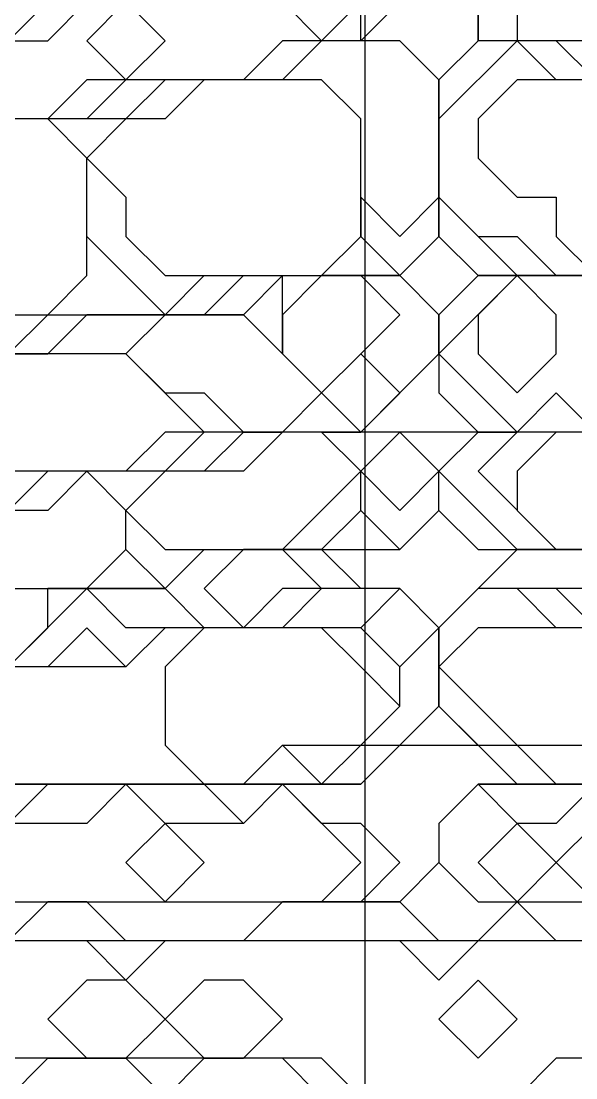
# Model space of a CAD drawing. Extents: x 46 to 224, y 52 to 151.
# Drawn here: x 129.77 to 138.21, y 81.28 to 97.35 of the extents above; entities that cross this region are included whole.
import ezdxf

# ---------------------------------------------------------------- set-up
doc = ezdxf.new("R2010")
doc.units = 0
doc.layers.add('OUTLINE', color=1, linetype='CONTINUOUS')

msp = doc.modelspace()

# ---------------------------------------------------------------- linework, layer by layer
for p, q in [((136.1246, 98.2421), (134.9341, 97.0516)), ((137.3151, 98.2421), (137.3151, 97.0516)), ((129.577, 97.0516), (130.1722, 97.6468)), ((129.577, 97.0516), (130.1722, 97.6468)), ((130.1722, 97.0516), (130.7675, 97.6468)), ((130.1722, 97.0516), (130.7675, 97.6468)), ((130.1722, 97.0516), (130.7675, 97.6468)), ((130.1722, 97.0516), (130.7675, 97.6468)), ((131.3627, 97.6468), (130.7675, 97.0516)), ((131.3627, 97.6468), (130.7675, 97.0516)), ((131.9579, 97.0516), (131.3627, 97.6468)), ((131.9579, 97.0516), (131.3627, 97.6468)), ((133.7437, 97.6468), (134.3389, 97.0516)), ((133.7437, 97.6468), (134.3389, 97.0516)), ((134.3389, 97.0516), (134.9341, 97.6468)), ((134.3389, 97.0516), (134.9341, 97.6468)), ((134.9341, 97.0516), (134.9341, 97.6468)), ((134.9341, 97.0516), (134.9341, 97.6468)), ((136.7198, 97.6468), (136.7198, 97.0516)), ((136.7198, 97.0516), (136.7198, 97.6468)), ((127.7913, 97.0516), (130.1722, 97.0516)), ((127.7913, 97.0516), (130.1722, 97.0516)), ((127.7913, 97.0516), (130.1722, 97.0516)), ((127.7913, 97.0516), (130.1722, 97.0516)), ((130.7675, 97.0516), (131.3627, 96.4564)), ((130.7675, 97.0516), (131.3627, 96.4564)), ((131.3627, 96.4564), (131.9579, 97.0516)), ((131.3627, 96.4564), (131.9579, 97.0516)), ((133.7437, 97.0516), (133.1484, 96.4564)), ((133.7437, 97.0516), (133.1484, 96.4564)), ((133.7437, 97.0516), (133.1484, 96.4564)), ((133.7437, 97.0516), (133.1484, 96.4564)), ((134.3389, 97.0516), (133.7437, 96.4564)), ((135.5294, 97.0516), (133.7437, 97.0516)), ((135.5294, 97.0516), (133.7437, 97.0516)), ((134.3389, 97.0516), (133.7437, 96.4564)), ((135.5294, 97.0516), (133.7437, 97.0516)), ((135.5294, 97.0516), (133.7437, 97.0516)), ((135.5294, 97.0516), (134.3389, 97.0516)), ((135.5294, 97.0516), (134.3389, 97.0516)), ((135.5294, 97.0516), (134.9341, 97.0516)), ((136.1246, 96.4564), (135.5294, 97.0516)), ((136.1246, 96.4564), (135.5294, 97.0516)), ((136.1246, 96.4564), (135.5294, 97.0516)), ((136.1246, 96.4564), (135.5294, 97.0516)), ((136.1246, 96.4564), (135.5294, 97.0516)), ((136.1246, 96.4564), (135.5294, 97.0516)), ((136.1246, 96.4564), (135.5294, 97.0516)), ((136.7198, 97.0516), (136.1246, 96.4564)), ((136.7198, 97.0516), (136.1246, 96.4564)), ((136.7198, 97.0516), (136.1246, 96.4564)), ((136.7198, 97.0516), (136.1246, 96.4564)), ((137.3151, 97.0516), (136.1246, 95.8611)), ((136.7198, 97.0516), (136.1246, 96.4564)), ((137.9103, 97.0516), (136.7198, 97.0516)), ((137.3151, 97.0516), (136.7198, 97.0516)), ((138.5056, 97.0516), (136.7198, 97.0516)), ((137.9103, 97.0516), (136.7198, 97.0516)), ((138.5056, 97.0516), (136.7198, 97.0516)), ((137.9103, 96.4564), (137.3151, 97.0516)), ((138.5056, 96.4564), (137.9103, 97.0516)), ((138.5056, 96.4564), (137.9103, 97.0516)), ((130.7675, 96.4564), (130.1722, 95.8611)), ((130.7675, 96.4564), (130.1722, 95.8611)), ((130.7675, 96.4564), (130.1722, 95.8611)), ((130.7675, 96.4564), (130.1722, 95.8611)), ((131.3627, 96.4564), (130.7675, 95.8611)), ((133.1484, 96.4564), (130.7675, 96.4564)), ((133.1484, 96.4564), (130.7675, 96.4564)), ((131.3627, 96.4564), (130.7675, 95.8611)), ((133.1484, 96.4564), (130.7675, 96.4564)), ((133.1484, 96.4564), (130.7675, 96.4564)), ((133.7437, 96.4564), (131.3627, 96.4564)), ((133.7437, 96.4564), (131.3627, 96.4564)), ((131.9579, 96.4564), (131.3627, 95.8611)), ((134.3389, 96.4564), (131.9579, 96.4564)), ((132.5532, 96.4564), (131.9579, 95.8611)), ((134.3389, 96.4564), (132.5532, 96.4564)), ((134.9341, 95.8611), (134.3389, 96.4564)), ((134.9341, 95.8611), (134.3389, 96.4564)), ((136.1246, 95.8611), (136.1246, 96.4564)), ((136.1246, 96.4564), (136.1246, 94.0754)), ((136.1246, 96.4564), (136.1246, 94.0754)), ((136.1246, 94.0754), (136.1246, 96.4564)), ((136.1246, 94.0754), (136.1246, 96.4564)), ((136.1246, 94.0754), (136.1246, 96.4564)), ((136.1246, 96.4564), (136.1246, 94.0754)), ((136.1246, 95.8611), (136.1246, 96.4564)), ((136.1246, 96.4564), (136.1246, 94.6707)), ((136.1246, 94.0754), (136.1246, 96.4564)), ((136.1246, 94.0754), (136.1246, 96.4564)), ((136.1246, 96.4564), (136.1246, 94.0754)), ((137.3151, 96.4564), (136.7198, 95.8611)), ((139.696, 96.4564), (137.3151, 96.4564)), ((138.5056, 96.4564), (137.9103, 96.4564)), ((130.7675, 95.8611), (127.7913, 95.8611)), ((130.7675, 95.8611), (128.3865, 95.8611)), ((130.1722, 95.8611), (128.9818, 95.8611)), ((130.1722, 95.8611), (128.9818, 95.8611)), ((131.3627, 95.8611), (128.9818, 95.8611)), ((130.1722, 95.8611), (128.9818, 95.8611)), ((130.1722, 95.8611), (128.9818, 95.8611)), ((130.1722, 95.8611), (128.9818, 95.8611)), ((130.7675, 95.2659), (130.1722, 95.8611)), ((131.3627, 95.8611), (130.7675, 95.2659)), ((131.9579, 95.8611), (131.3627, 95.8611)), ((134.9341, 95.2659), (134.9341, 95.8611)), ((134.9341, 95.2659), (134.9341, 95.8611)), ((136.1246, 94.0754), (136.1246, 95.8611)), ((136.1246, 94.6707), (136.1246, 95.8611)), ((136.1246, 95.8611), (136.1246, 94.6707)), ((136.7198, 95.8611), (136.7198, 95.2659)), ((130.7675, 95.2659), (131.3627, 94.6707)), ((130.7675, 94.6707), (130.7675, 95.2659)), ((134.9341, 94.0754), (134.9341, 95.2659)), ((134.9341, 94.0754), (134.9341, 95.2659)), ((136.7198, 95.2659), (137.3151, 94.6707)), ((130.7675, 94.0754), (130.7675, 94.6707)), ((131.3627, 94.6707), (131.3627, 94.0754)), ((134.9341, 94.0754), (134.9341, 94.6707)), ((134.9341, 94.6707), (134.9341, 94.0754)), ((134.9341, 94.0754), (134.9341, 94.6707)), ((134.9341, 94.6707), (135.5294, 94.0754)), ((135.5294, 94.0754), (136.1246, 94.6707)), ((136.1246, 94.6707), (137.3151, 93.4802)), ((136.1246, 94.6707), (136.7198, 94.0754)), ((137.3151, 94.6707), (137.9103, 94.6707)), ((137.9103, 94.6707), (137.9103, 94.0754)), ((130.7675, 93.4802), (130.7675, 94.0754)), ((130.7675, 94.0754), (131.9579, 92.8849)), ((130.7675, 93.4802), (130.7675, 94.0754)), ((131.3627, 94.0754), (131.9579, 93.4802)), ((134.3389, 93.4802), (134.9341, 94.0754)), ((134.3389, 93.4802), (134.9341, 94.0754)), ((134.3389, 93.4802), (134.9341, 94.0754)), ((134.3389, 93.4802), (134.9341, 94.0754)), ((134.9341, 94.0754), (135.5294, 93.4802)), ((135.5294, 93.4802), (136.1246, 94.0754)), ((135.5294, 93.4802), (136.1246, 94.0754)), ((135.5294, 93.4802), (136.1246, 94.0754)), ((135.5294, 93.4802), (136.1246, 94.0754)), ((135.5294, 93.4802), (136.1246, 94.0754)), ((135.5294, 93.4802), (136.1246, 94.0754)), ((135.5294, 93.4802), (136.1246, 94.0754)), ((136.1246, 94.0754), (136.7198, 93.4802)), ((136.1246, 94.0754), (136.7198, 93.4802)), ((136.1246, 94.0754), (136.7198, 93.4802)), ((136.1246, 94.0754), (136.7198, 93.4802)), ((136.1246, 94.0754), (136.7198, 93.4802)), ((136.7198, 94.0754), (137.3151, 94.0754)), ((137.3151, 94.0754), (137.9103, 93.4802)), ((137.9103, 94.0754), (138.5056, 93.4802)), ((130.1722, 92.8849), (130.7675, 93.4802)), ((130.1722, 92.8849), (130.7675, 93.4802)), ((131.9579, 92.8849), (132.5532, 93.4802)), ((131.9579, 92.8849), (132.5532, 93.4802)), ((131.9579, 93.4802), (134.3389, 93.4802)), ((132.5532, 92.8849), (133.1484, 93.4802)), ((132.5532, 93.4802), (134.3389, 93.4802)), ((132.5532, 93.4802), (134.3389, 93.4802)), ((133.1484, 93.4802), (134.3389, 93.4802)), ((133.1484, 92.8849), (133.7437, 93.4802)), ((133.1484, 92.8849), (133.7437, 93.4802)), ((133.1484, 92.8849), (133.7437, 93.4802)), ((133.1484, 92.8849), (133.7437, 93.4802)), ((133.7437, 92.2897), (133.7437, 93.4802)), ((133.7437, 93.4802), (135.5294, 93.4802)), ((134.3389, 93.4802), (133.7437, 92.8849)), ((133.7437, 93.4802), (135.5294, 93.4802)), ((133.7437, 93.4802), (135.5294, 93.4802)), ((133.7437, 93.4802), (135.5294, 93.4802)), ((133.7437, 93.4802), (135.5294, 93.4802)), ((135.5294, 93.4802), (134.3389, 93.4802)), ((134.3389, 93.4802), (135.5294, 93.4802)), ((134.9341, 93.4802), (134.3389, 93.4802)), ((135.5294, 92.8849), (134.9341, 93.4802)), ((136.1246, 92.8849), (135.5294, 93.4802)), ((136.7198, 93.4802), (136.1246, 92.8849)), ((137.3151, 93.4802), (136.1246, 92.2897)), ((136.7198, 93.4802), (139.1008, 93.4802)), ((136.7198, 93.4802), (137.9103, 93.4802)), ((137.9103, 93.4802), (136.7198, 93.4802)), ((136.7198, 93.4802), (138.5056, 93.4802)), ((136.7198, 93.4802), (138.5056, 93.4802)), ((137.3151, 93.4802), (136.7198, 92.8849)), ((136.7198, 93.4802), (138.5056, 93.4802)), ((137.3151, 93.4802), (136.7198, 92.8849)), ((138.5056, 93.4802), (137.3151, 93.4802)), ((137.9103, 92.8849), (137.3151, 93.4802)), ((137.3151, 93.4802), (139.1008, 93.4802)), ((137.9103, 92.8849), (137.3151, 93.4802)), ((137.9103, 93.4802), (140.2913, 93.4802)), ((128.9818, 92.8849), (130.1722, 92.8849)), ((129.577, 92.2897), (130.1722, 92.8849)), ((129.577, 92.8849), (130.1722, 92.8849)), ((130.1722, 92.2897), (130.7675, 92.8849)), ((130.1722, 92.2897), (130.7675, 92.8849)), ((130.1722, 92.2897), (130.7675, 92.8849)), ((130.1722, 92.8849), (131.9579, 92.8849)), ((130.1722, 92.2897), (130.7675, 92.8849)), ((130.1722, 92.2897), (130.7675, 92.8849)), ((130.7675, 92.8849), (132.5532, 92.8849)), ((130.7675, 92.8849), (132.5532, 92.8849)), ((131.3627, 92.8849), (130.7675, 92.8849)), ((130.7675, 92.8849), (133.1484, 92.8849)), ((130.7675, 92.8849), (133.1484, 92.8849)), ((130.7675, 92.8849), (133.1484, 92.8849)), ((130.7675, 92.8849), (133.1484, 92.8849)), ((132.5532, 92.8849), (131.3627, 92.8849)), ((131.9579, 92.8849), (131.3627, 92.2897)), ((131.9579, 92.8849), (131.3627, 92.2897)), ((133.1484, 92.8849), (131.9579, 92.8849)), ((133.1484, 92.8849), (131.9579, 92.8849)), ((133.7437, 92.2897), (133.1484, 92.8849)), ((133.7437, 92.2897), (133.1484, 92.8849)), ((133.7437, 92.8849), (133.7437, 92.2897)), ((134.9341, 92.2897), (135.5294, 92.8849)), ((136.1246, 92.8849), (136.1246, 91.6945)), ((136.1246, 92.2897), (136.1246, 92.8849)), ((136.7198, 92.8849), (136.7198, 92.2897)), ((136.7198, 92.8849), (136.7198, 92.2897)), ((137.9103, 92.2897), (137.9103, 92.8849)), ((137.9103, 92.2897), (137.9103, 92.8849)), ((127.196, 92.2897), (130.1722, 92.2897)), ((127.196, 92.2897), (130.1722, 92.2897)), ((127.196, 92.2897), (130.1722, 92.2897)), ((127.196, 92.2897), (130.1722, 92.2897)), ((127.196, 92.2897), (130.1722, 92.2897)), ((131.3627, 92.2897), (128.3865, 92.2897)), ((131.3627, 92.2897), (128.3865, 92.2897)), ((131.3627, 92.2897), (128.3865, 92.2897)), ((131.3627, 92.2897), (128.3865, 92.2897)), ((131.3627, 92.2897), (128.3865, 92.2897)), ((131.3627, 92.2897), (128.3865, 92.2897)), ((131.3627, 92.2897), (131.9579, 91.6945)), ((132.5532, 91.0992), (131.3627, 92.2897)), ((132.5532, 91.0992), (131.3627, 92.2897)), ((132.5532, 91.0992), (131.3627, 92.2897)), ((131.3627, 92.2897), (131.9579, 91.6945)), ((132.5532, 91.0992), (131.3627, 92.2897)), ((132.5532, 91.0992), (131.3627, 92.2897)), ((132.5532, 91.0992), (131.3627, 92.2897)), ((134.3389, 91.6945), (133.7437, 92.2897)), ((133.7437, 92.2897), (134.3389, 91.6945)), ((134.3389, 91.6945), (133.7437, 92.2897)), ((134.3389, 91.6945), (133.7437, 92.2897)), ((134.3389, 91.6945), (134.9341, 92.2897)), ((134.9341, 92.2897), (134.3389, 91.6945)), ((134.9341, 92.2897), (134.3389, 91.6945)), ((134.9341, 92.2897), (134.3389, 91.6945)), ((134.9341, 91.0992), (136.1246, 92.2897)), ((135.5294, 91.6945), (134.9341, 92.2897)), ((135.5294, 91.6945), (134.9341, 92.2897)), ((135.5294, 91.6945), (134.9341, 92.2897)), ((136.1246, 92.2897), (137.3151, 91.0992)), ((136.7198, 92.2897), (137.3151, 91.6945)), ((136.7198, 92.2897), (137.3151, 91.6945)), ((137.3151, 91.6945), (137.9103, 92.2897)), ((137.3151, 91.6945), (137.9103, 92.2897)), ((131.9579, 91.6945), (132.5532, 91.6945)), ((131.9579, 91.6945), (132.5532, 91.6945)), ((132.5532, 91.6945), (133.1484, 91.0992)), ((132.5532, 91.6945), (133.1484, 91.0992)), ((133.7437, 91.0992), (134.3389, 91.6945)), ((133.7437, 91.0992), (134.3389, 91.6945)), ((133.7437, 91.0992), (134.3389, 91.6945)), ((134.3389, 91.6945), (134.9341, 91.0992)), ((134.3389, 91.6945), (134.9341, 91.0992)), ((134.3389, 91.6945), (134.9341, 91.0992)), ((134.9341, 91.0992), (135.5294, 91.6945)), ((134.9341, 91.0992), (135.5294, 91.6945)), ((134.9341, 91.0992), (135.5294, 91.6945)), ((136.1246, 91.6945), (136.7198, 91.0992)), ((137.3151, 91.0992), (137.9103, 91.6945)), ((137.9103, 91.6945), (138.5056, 91.0992)), ((131.9579, 91.0992), (131.3627, 90.504)), ((135.5294, 91.0992), (131.9579, 91.0992)), ((132.5532, 91.0992), (131.9579, 90.504)), ((135.5294, 91.0992), (132.5532, 91.0992)), ((135.5294, 91.0992), (132.5532, 91.0992)), ((135.5294, 91.0992), (132.5532, 91.0992)), ((134.3389, 91.0992), (132.5532, 91.0992)), ((133.1484, 91.0992), (132.5532, 90.504)), ((135.5294, 91.0992), (132.5532, 91.0992)), ((135.5294, 91.0992), (132.5532, 91.0992)), ((135.5294, 91.0992), (132.5532, 91.0992)), ((133.1484, 91.0992), (133.7437, 91.0992)), ((134.3389, 91.0992), (133.1484, 91.0992)), ((133.7437, 91.0992), (133.1484, 90.504)), ((133.1484, 91.0992), (133.7437, 91.0992)), ((139.1008, 91.0992), (133.7437, 91.0992)), ((134.3389, 91.0992), (133.7437, 91.0992)), ((137.3151, 91.0992), (134.3389, 91.0992)), ((134.3389, 91.0992), (134.9341, 91.0992)), ((134.9341, 90.504), (134.3389, 91.0992)), ((134.9341, 90.504), (134.3389, 91.0992)), ((134.9341, 90.504), (134.3389, 91.0992)), ((135.5294, 91.0992), (134.9341, 90.504)), ((136.1246, 90.504), (135.5294, 91.0992)), ((136.1246, 90.504), (135.5294, 91.0992)), ((136.1246, 90.504), (135.5294, 91.0992)), ((136.1246, 90.504), (135.5294, 91.0992)), ((136.1246, 90.504), (135.5294, 91.0992)), ((136.1246, 90.504), (135.5294, 91.0992)), ((136.1246, 90.504), (135.5294, 91.0992)), ((136.1246, 90.504), (135.5294, 91.0992)), ((136.7198, 91.0992), (136.1246, 90.504)), ((136.7198, 91.0992), (136.1246, 90.504)), ((136.7198, 91.0992), (136.1246, 90.504)), ((136.7198, 91.0992), (136.1246, 90.504)), ((140.2913, 91.0992), (136.7198, 91.0992)), ((136.7198, 91.0992), (137.3151, 91.0992)), ((139.696, 91.0992), (136.7198, 91.0992)), ((139.696, 91.0992), (136.7198, 91.0992)), ((137.3151, 91.0992), (136.7198, 90.504)), ((139.696, 91.0992), (136.7198, 91.0992)), ((139.1008, 91.0992), (137.3151, 91.0992)), ((137.9103, 91.0992), (137.3151, 90.504)), ((138.5056, 91.0992), (137.9103, 91.0992)), ((131.3627, 90.504), (128.9818, 90.504)), ((131.9579, 90.504), (129.577, 90.504)), ((130.1722, 90.504), (129.577, 89.9088)), ((130.7675, 90.504), (130.1722, 90.504)), ((130.7675, 90.504), (130.1722, 89.9088)), ((131.3627, 89.9088), (130.7675, 90.504)), ((131.3627, 89.9088), (130.7675, 90.504)), ((131.9579, 90.504), (131.3627, 89.9088)), ((131.9579, 90.504), (131.3627, 89.9088)), ((132.5532, 90.504), (131.9579, 90.504)), ((133.1484, 90.504), (131.9579, 90.504)), ((134.3389, 89.9088), (134.9341, 90.504)), ((134.9341, 89.9088), (134.9341, 90.504)), ((134.9341, 90.504), (135.5294, 89.9088)), ((134.9341, 89.9088), (134.9341, 90.504)), ((135.5294, 89.9088), (136.1246, 90.504)), ((136.1246, 89.9088), (136.1246, 90.504)), ((136.1246, 90.504), (137.3151, 89.3135)), ((136.1246, 90.504), (137.3151, 89.3135)), ((136.1246, 89.9088), (136.1246, 90.504)), ((136.1246, 89.9088), (136.1246, 90.504)), ((136.1246, 89.9088), (136.1246, 90.504)), ((136.1246, 90.504), (137.3151, 89.3135)), ((136.1246, 90.504), (137.3151, 89.3135)), ((136.1246, 89.9088), (136.1246, 90.504)), ((136.1246, 89.9088), (136.1246, 90.504)), ((136.1246, 89.9088), (136.1246, 90.504)), ((136.7198, 90.504), (137.9103, 89.3135)), ((137.3151, 90.504), (137.3151, 89.9088)), ((130.1722, 89.9088), (128.3865, 89.9088)), ((131.3627, 89.9088), (131.9579, 89.3135)), ((131.3627, 89.3135), (131.3627, 89.9088)), ((131.3627, 89.9088), (131.9579, 89.3135)), ((131.3627, 89.3135), (131.3627, 89.9088)), ((133.7437, 89.3135), (134.3389, 89.9088)), ((134.3389, 89.3135), (134.9341, 89.9088)), ((134.3389, 89.3135), (134.9341, 89.9088)), ((134.3389, 89.3135), (134.9341, 89.9088)), ((134.9341, 89.9088), (135.5294, 89.3135)), ((135.5294, 89.3135), (136.1246, 89.9088)), ((135.5294, 89.3135), (136.1246, 89.9088)), ((135.5294, 89.3135), (136.1246, 89.9088)), ((135.5294, 89.3135), (136.1246, 89.9088)), ((135.5294, 89.3135), (136.1246, 89.9088)), ((135.5294, 89.3135), (136.1246, 89.9088)), ((135.5294, 89.3135), (136.1246, 89.9088)), ((135.5294, 89.3135), (136.1246, 89.9088)), ((136.1246, 89.9088), (136.7198, 89.3135)), ((137.3151, 89.9088), (137.9103, 89.3135)), ((130.7675, 88.7183), (131.3627, 89.3135)), ((130.7675, 88.7183), (131.3627, 89.3135)), ((130.7675, 88.7183), (131.3627, 89.3135)), ((130.7675, 88.7183), (131.3627, 89.3135)), ((131.3627, 89.3135), (131.9579, 88.7183)), ((131.3627, 89.3135), (131.9579, 88.7183)), ((131.9579, 88.7183), (132.5532, 89.3135)), ((131.9579, 88.7183), (132.5532, 89.3135)), ((131.9579, 88.7183), (132.5532, 89.3135)), ((131.9579, 88.7183), (132.5532, 89.3135)), ((131.9579, 88.7183), (132.5532, 89.3135)), ((131.9579, 89.3135), (134.3389, 89.3135)), ((131.9579, 89.3135), (133.7437, 89.3135)), ((131.9579, 88.7183), (132.5532, 89.3135)), ((131.9579, 88.7183), (132.5532, 89.3135)), ((131.9579, 88.7183), (132.5532, 89.3135)), ((132.5532, 89.3135), (134.3389, 89.3135)), ((133.1484, 89.3135), (132.5532, 88.7183)), ((132.5532, 89.3135), (135.5294, 89.3135)), ((133.1484, 89.3135), (132.5532, 88.7183)), ((132.5532, 89.3135), (135.5294, 89.3135)), ((133.1484, 89.3135), (132.5532, 88.7183)), ((132.5532, 89.3135), (135.5294, 89.3135)), ((132.5532, 89.3135), (134.3389, 89.3135)), ((133.1484, 89.3135), (132.5532, 88.7183)), ((132.5532, 89.3135), (135.5294, 89.3135)), ((133.1484, 89.3135), (132.5532, 88.7183)), ((132.5532, 89.3135), (135.5294, 89.3135)), ((133.1484, 89.3135), (132.5532, 88.7183)), ((132.5532, 89.3135), (135.5294, 89.3135)), ((134.3389, 89.3135), (133.1484, 89.3135)), ((133.1484, 89.3135), (135.5294, 89.3135)), ((133.7437, 89.3135), (133.1484, 89.3135)), ((133.7437, 89.3135), (133.1484, 89.3135)), ((133.7437, 89.3135), (133.1484, 89.3135)), ((133.7437, 89.3135), (133.1484, 89.3135)), ((133.7437, 89.3135), (133.1484, 89.3135)), ((133.7437, 89.3135), (133.1484, 89.3135)), ((134.3389, 88.7183), (133.7437, 89.3135)), ((134.3389, 88.7183), (133.7437, 89.3135)), ((134.3389, 88.7183), (133.7437, 89.3135)), ((134.3389, 88.7183), (133.7437, 89.3135)), ((134.3389, 88.7183), (133.7437, 89.3135)), ((134.3389, 88.7183), (133.7437, 89.3135)), ((134.9341, 88.7183), (134.3389, 89.3135)), ((137.3151, 89.3135), (136.1246, 88.123)), ((136.7198, 89.3135), (138.5056, 89.3135)), ((137.3151, 89.3135), (139.696, 89.3135)), ((138.5056, 89.3135), (137.3151, 89.3135)), ((137.3151, 89.3135), (139.1008, 89.3135)), ((137.3151, 89.3135), (140.2913, 89.3135)), ((137.3151, 89.3135), (139.1008, 89.3135)), ((137.9103, 89.3135), (140.8865, 89.3135)), ((137.9103, 89.3135), (140.8865, 89.3135)), ((127.7913, 88.7183), (130.7675, 88.7183)), ((128.3865, 88.7183), (130.7675, 88.7183)), ((129.577, 88.7183), (130.7675, 88.7183)), ((130.7675, 88.7183), (129.577, 87.5278)), ((130.7675, 88.7183), (129.577, 87.5278)), ((130.7675, 88.7183), (129.577, 87.5278)), ((129.577, 88.7183), (130.7675, 88.7183)), ((130.7675, 88.7183), (129.577, 87.5278)), ((130.7675, 88.7183), (129.577, 87.5278)), ((130.7675, 88.7183), (129.577, 87.5278)), ((130.1722, 88.7183), (131.9579, 88.7183)), ((130.7675, 88.7183), (130.1722, 88.7183)), ((130.1722, 88.123), (130.1722, 88.7183)), ((130.1722, 88.7183), (131.9579, 88.7183)), ((130.1722, 88.123), (130.1722, 88.7183)), ((130.1722, 88.7183), (131.9579, 88.7183)), ((130.1722, 88.123), (130.1722, 88.7183)), ((130.1722, 88.7183), (131.9579, 88.7183)), ((130.1722, 88.123), (130.1722, 88.7183)), ((130.1722, 88.7183), (131.9579, 88.7183)), ((130.1722, 88.123), (130.1722, 88.7183)), ((130.1722, 88.7183), (131.9579, 88.7183)), ((130.1722, 88.123), (130.1722, 88.7183)), ((130.1722, 88.7183), (131.9579, 88.7183)), ((131.9579, 88.7183), (130.7675, 88.7183)), ((131.3627, 88.123), (130.7675, 88.7183)), ((131.3627, 88.123), (130.7675, 88.7183)), ((131.3627, 88.123), (130.7675, 88.7183)), ((131.3627, 88.123), (130.7675, 88.7183)), ((131.3627, 88.123), (130.7675, 88.7183)), ((131.3627, 88.123), (130.7675, 88.7183)), ((131.9579, 88.7183), (132.5532, 88.123)), ((132.5532, 88.123), (131.9579, 88.7183)), ((132.5532, 88.7183), (133.1484, 88.123)), ((132.5532, 88.7183), (133.1484, 88.123)), ((132.5532, 88.7183), (133.1484, 88.123)), ((132.5532, 88.7183), (133.1484, 88.123)), ((132.5532, 88.7183), (133.1484, 88.123)), ((132.5532, 88.7183), (133.1484, 88.123)), ((133.7437, 88.7183), (133.1484, 88.123)), ((135.5294, 88.7183), (133.7437, 88.7183)), ((134.3389, 88.7183), (133.7437, 88.123)), ((135.5294, 88.7183), (134.3389, 88.7183)), ((135.5294, 88.7183), (134.3389, 88.7183)), ((135.5294, 88.7183), (134.3389, 88.7183)), ((135.5294, 88.7183), (134.3389, 88.7183)), ((135.5294, 88.7183), (134.3389, 88.7183)), ((135.5294, 88.7183), (134.3389, 88.7183)), ((135.5294, 88.7183), (134.3389, 88.7183)), ((135.5294, 88.7183), (134.9341, 88.7183)), ((135.5294, 88.7183), (134.9341, 88.123)), ((136.1246, 88.123), (135.5294, 88.7183)), ((136.1246, 88.123), (135.5294, 88.7183)), ((136.1246, 88.123), (135.5294, 88.7183)), ((136.1246, 88.123), (135.5294, 88.7183)), ((136.1246, 88.123), (135.5294, 88.7183)), ((136.1246, 88.123), (135.5294, 88.7183)), ((136.1246, 88.123), (135.5294, 88.7183)), ((136.1246, 88.123), (135.5294, 88.7183)), ((136.1246, 88.123), (135.5294, 88.7183)), ((136.1246, 88.123), (135.5294, 88.7183)), ((136.7198, 88.7183), (136.1246, 88.123)), ((136.7198, 88.7183), (136.1246, 88.123)), ((136.7198, 88.7183), (136.1246, 88.123)), ((136.7198, 88.7183), (136.1246, 88.123)), ((136.7198, 88.7183), (136.1246, 88.123)), ((137.9103, 88.7183), (136.7198, 88.7183)), ((138.5056, 88.7183), (136.7198, 88.7183)), ((137.9103, 88.7183), (136.7198, 88.7183)), ((137.3151, 88.7183), (136.7198, 88.7183)), ((138.5056, 88.7183), (136.7198, 88.7183)), ((137.9103, 88.123), (137.3151, 88.7183)), ((138.5056, 88.123), (137.9103, 88.7183)), ((138.5056, 88.123), (137.9103, 88.7183)), ((129.577, 87.5278), (130.1722, 88.123)), ((129.577, 87.5278), (130.1722, 88.123)), ((129.577, 87.5278), (130.1722, 88.123)), ((129.577, 87.5278), (130.1722, 88.123)), ((129.577, 87.5278), (130.1722, 88.123)), ((129.577, 87.5278), (130.1722, 88.123)), ((130.7675, 88.123), (130.1722, 87.5278)), ((131.3627, 87.5278), (130.7675, 88.123)), ((131.9579, 88.123), (131.3627, 87.5278)), ((133.1484, 88.123), (131.3627, 88.123)), ((133.1484, 88.123), (131.3627, 88.123)), ((133.1484, 88.123), (131.3627, 88.123)), ((131.9579, 88.123), (131.3627, 87.5278)), ((131.9579, 88.123), (131.3627, 87.5278)), ((133.1484, 88.123), (131.3627, 88.123)), ((133.1484, 88.123), (131.3627, 88.123)), ((133.1484, 88.123), (131.3627, 88.123)), ((133.1484, 88.123), (131.9579, 88.123)), ((133.7437, 88.123), (131.9579, 88.123)), ((134.9341, 88.123), (131.9579, 88.123)), ((132.5532, 88.123), (131.9579, 87.5278)), ((134.3389, 88.123), (132.5532, 88.123)), ((134.9341, 87.5278), (134.3389, 88.123)), ((134.9341, 88.123), (135.5294, 87.5278)), ((135.5294, 87.5278), (134.9341, 88.123)), ((135.5294, 87.5278), (136.1246, 88.123)), ((136.1246, 87.5278), (136.1246, 88.123)), ((136.1246, 88.123), (136.1246, 86.9326)), ((136.1246, 88.123), (136.1246, 86.9326)), ((136.1246, 86.9326), (136.1246, 88.123)), ((136.1246, 86.9326), (136.1246, 88.123)), ((136.1246, 86.9326), (136.1246, 88.123)), ((136.1246, 87.5278), (136.1246, 88.123)), ((136.1246, 88.123), (136.1246, 86.9326)), ((136.1246, 88.123), (136.1246, 87.5278)), ((136.7198, 88.123), (136.1246, 87.5278)), ((136.1246, 88.123), (136.1246, 86.9326)), ((136.1246, 86.9326), (136.1246, 88.123)), ((136.1246, 86.9326), (136.1246, 88.123)), ((136.1246, 86.9326), (136.1246, 88.123)), ((139.696, 88.123), (136.7198, 88.123)), ((138.5056, 88.123), (137.9103, 88.123)), ((130.1722, 87.5278), (127.7913, 87.5278)), ((131.3627, 87.5278), (128.3865, 87.5278)), ((131.3627, 87.5278), (128.9818, 87.5278)), ((131.9579, 87.5278), (131.9579, 86.3373)), ((135.5294, 86.9326), (134.9341, 87.5278)), ((135.5294, 86.9326), (135.5294, 87.5278)), ((136.1246, 86.9326), (136.1246, 87.5278)), ((136.1246, 86.9326), (136.1246, 87.5278)), ((136.1246, 87.5278), (137.9103, 85.7421)), ((136.1246, 87.5278), (137.3151, 86.3373)), ((134.9341, 86.3373), (135.5294, 86.9326)), ((134.9341, 86.3373), (135.5294, 86.9326)), ((135.5294, 86.3373), (136.1246, 86.9326)), ((135.5294, 86.3373), (136.1246, 86.9326)), ((135.5294, 86.3373), (136.1246, 86.9326)), ((135.5294, 86.3373), (136.1246, 86.9326)), ((135.5294, 86.3373), (136.1246, 86.9326)), ((135.5294, 86.3373), (136.1246, 86.9326)), ((135.5294, 86.3373), (136.1246, 86.9326)), ((135.5294, 86.3373), (136.1246, 86.9326)), ((136.1246, 86.9326), (137.3151, 85.7421)), ((136.1246, 86.9326), (137.3151, 85.7421)), ((136.1246, 86.9326), (136.7198, 86.3373)), ((136.1246, 86.9326), (137.3151, 85.7421)), ((131.9579, 86.3373), (132.5532, 85.7421)), ((133.1484, 85.7421), (133.7437, 86.3373)), ((133.1484, 85.7421), (133.7437, 86.3373)), ((133.1484, 85.7421), (133.7437, 86.3373)), ((133.7437, 86.3373), (134.3389, 85.7421)), ((133.7437, 86.3373), (134.9341, 86.3373)), ((133.7437, 86.3373), (134.9341, 86.3373)), ((134.3389, 85.7421), (134.9341, 86.3373)), ((134.3389, 85.7421), (134.9341, 86.3373)), ((134.3389, 85.7421), (134.9341, 86.3373)), ((134.3389, 85.7421), (134.9341, 86.3373)), ((134.3389, 85.7421), (134.9341, 86.3373)), ((134.3389, 85.7421), (134.9341, 86.3373)), ((134.3389, 85.7421), (134.9341, 86.3373)), ((134.3389, 85.7421), (134.9341, 86.3373)), ((134.9341, 86.3373), (135.5294, 86.3373)), ((134.9341, 85.7421), (135.5294, 86.3373)), ((134.9341, 86.3373), (135.5294, 86.3373)), ((134.9341, 86.3373), (135.5294, 86.3373)), ((134.9341, 86.3373), (135.5294, 86.3373)), ((134.9341, 86.3373), (135.5294, 86.3373)), ((134.9341, 86.3373), (135.5294, 86.3373)), ((134.9341, 86.3373), (135.5294, 86.3373)), ((134.9341, 86.3373), (135.5294, 86.3373)), ((135.5294, 86.3373), (136.7198, 86.3373)), ((136.7198, 86.3373), (137.3151, 85.7421)), ((136.7198, 86.3373), (137.3151, 86.3373)), ((137.3151, 86.3373), (137.9103, 85.7421)), ((137.3151, 86.3373), (138.5056, 86.3373)), ((109.3389, 85.7421), (134.9341, 85.7421)), ((109.9341, 85.7421), (134.9341, 85.7421)), ((120.6484, 85.7421), (134.3389, 85.7421)), ((120.6484, 85.7421), (134.3389, 85.7421)), ((120.6484, 85.7421), (134.3389, 85.7421)), ((120.6484, 85.7421), (134.3389, 85.7421)), ((120.6484, 85.7421), (134.3389, 85.7421)), ((120.6484, 85.7421), (134.3389, 85.7421)), ((124.8151, 85.7421), (134.3389, 85.7421)), ((125.4103, 85.7421), (133.1484, 85.7421)), ((125.4103, 85.7421), (133.1484, 85.7421)), ((134.9341, 85.7421), (128.9818, 85.7421)), ((130.1722, 85.7421), (129.577, 85.1468)), ((132.5532, 85.7421), (130.1722, 85.7421)), ((131.3627, 85.7421), (130.7675, 85.1468)), ((131.3627, 85.7421), (130.7675, 85.1468)), ((131.9579, 85.1468), (131.3627, 85.7421)), ((131.9579, 85.1468), (131.3627, 85.7421)), ((133.1484, 85.1468), (132.5532, 85.7421)), ((132.5532, 85.7421), (133.1484, 85.7421)), ((133.7437, 85.7421), (133.1484, 85.1468)), ((133.7437, 85.7421), (133.1484, 85.1468)), ((133.7437, 85.7421), (133.1484, 85.1468)), ((134.3389, 85.1468), (133.7437, 85.7421)), ((134.9341, 84.5516), (133.7437, 85.7421)), ((134.9341, 84.5516), (133.7437, 85.7421)), ((136.7198, 85.7421), (136.1246, 85.1468)), ((142.6722, 85.7421), (136.7198, 85.7421)), ((136.7198, 85.7421), (161.7198, 85.7421)), ((142.6722, 85.7421), (136.7198, 85.7421)), ((136.7198, 85.7421), (161.7198, 85.7421)), ((137.3151, 85.1468), (136.7198, 85.7421)), ((137.3151, 85.7421), (147.4341, 85.7421)), ((137.3151, 85.7421), (155.1722, 85.7421)), ((137.3151, 85.7421), (152.7913, 85.7421)), ((137.3151, 85.7421), (152.7913, 85.7421)), ((138.5056, 85.7421), (137.9103, 85.1468)), ((137.9103, 85.7421), (146.8389, 85.7421)), ((137.9103, 85.7421), (139.696, 85.7421)), ((130.7675, 85.1468), (128.3865, 85.1468)), ((130.7675, 85.1468), (128.3865, 85.1468)), ((131.9579, 85.1468), (131.3627, 84.5516)), ((132.5532, 84.5516), (131.9579, 85.1468)), ((132.5532, 85.1468), (131.9579, 85.1468)), ((132.5532, 85.1468), (131.9579, 85.1468)), ((133.1484, 85.1468), (132.5532, 85.1468)), ((133.1484, 85.1468), (132.5532, 85.1468)), ((134.9341, 85.1468), (134.3389, 85.1468)), ((135.5294, 84.5516), (134.9341, 85.1468)), ((136.1246, 85.1468), (136.1246, 84.5516)), ((137.3151, 85.1468), (136.7198, 84.5516)), ((137.3151, 85.1468), (136.7198, 84.5516)), ((137.9103, 85.1468), (137.3151, 85.1468)), ((137.9103, 84.5516), (137.3151, 85.1468)), ((137.9103, 84.5516), (137.3151, 85.1468)), ((138.5056, 85.1468), (137.9103, 84.5516)), ((138.5056, 85.1468), (137.9103, 84.5516)), ((131.3627, 84.5516), (131.9579, 83.9564)), ((131.9579, 83.9564), (132.5532, 84.5516)), ((134.3389, 83.9564), (134.9341, 84.5516)), ((134.3389, 83.9564), (134.9341, 84.5516)), ((134.9341, 83.9564), (135.5294, 84.5516)), ((135.5294, 83.9564), (136.1246, 84.5516)), ((135.5294, 83.9564), (136.1246, 84.5516)), ((136.1246, 84.5516), (136.7198, 83.9564)), ((136.1246, 84.5516), (136.7198, 83.9564)), ((136.1246, 84.5516), (136.7198, 83.9564)), ((136.7198, 84.5516), (137.3151, 83.9564)), ((136.7198, 84.5516), (137.3151, 83.9564)), ((137.3151, 83.9564), (137.9103, 84.5516)), ((137.3151, 83.9564), (137.9103, 84.5516)), ((137.9103, 84.5516), (138.5056, 83.9564)), ((137.9103, 84.5516), (138.5056, 83.9564)), ((126.6008, 83.9564), (135.5294, 83.9564)), ((126.6008, 83.9564), (135.5294, 83.9564)), ((128.3865, 83.9564), (134.9341, 83.9564)), ((128.3865, 83.9564), (134.3389, 83.9564)), ((128.3865, 83.9564), (134.3389, 83.9564)), ((130.1722, 83.9564), (129.577, 83.3611)), ((130.1722, 83.9564), (129.577, 83.3611)), ((130.7675, 83.9564), (130.1722, 83.9564)), ((130.7675, 83.9564), (130.1722, 83.9564)), ((131.3627, 83.3611), (130.7675, 83.9564)), ((131.3627, 83.3611), (130.7675, 83.9564)), ((133.7437, 83.9564), (133.1484, 83.3611)), ((133.7437, 83.9564), (133.1484, 83.3611)), ((135.5294, 83.9564), (133.7437, 83.9564)), ((135.5294, 83.9564), (133.7437, 83.9564)), ((136.1246, 83.3611), (135.5294, 83.9564)), ((136.1246, 83.3611), (135.5294, 83.9564)), ((137.3151, 83.9564), (136.7198, 83.3611)), ((136.7198, 83.9564), (162.3151, 83.9564)), ((137.3151, 83.9564), (136.7198, 83.3611)), ((136.7198, 83.9564), (162.3151, 83.9564)), ((136.7198, 83.9564), (143.8627, 83.9564)), ((137.9103, 83.3611), (137.3151, 83.9564)), ((137.9103, 83.3611), (137.3151, 83.9564)), ((145.6484, 83.3611), (126.6008, 83.3611)), ((130.7675, 83.3611), (126.6008, 83.3611)), ((130.7675, 83.3611), (126.6008, 83.3611)), ((131.3627, 82.7659), (130.7675, 83.3611)), ((131.3627, 82.7659), (130.7675, 83.3611)), ((133.1484, 83.3611), (131.3627, 83.3611)), ((133.1484, 83.3611), (131.3627, 83.3611)), ((131.9579, 83.3611), (131.3627, 82.7659)), ((131.9579, 83.3611), (131.3627, 82.7659)), ((135.5294, 83.3611), (131.9579, 83.3611)), ((135.5294, 83.3611), (131.9579, 83.3611)), ((136.1246, 82.7659), (135.5294, 83.3611)), ((136.1246, 82.7659), (135.5294, 83.3611)), ((136.7198, 83.3611), (136.1246, 83.3611)), ((136.7198, 83.3611), (136.1246, 83.3611)), ((136.7198, 83.3611), (136.1246, 82.7659)), ((136.7198, 83.3611), (136.1246, 82.7659)), ((139.696, 83.3611), (136.7198, 83.3611)), ((139.696, 83.3611), (136.7198, 83.3611)), ((139.1008, 83.3611), (137.9103, 83.3611)), ((139.1008, 83.3611), (137.9103, 83.3611)), ((130.7675, 82.7659), (130.1722, 82.1707)), ((131.3627, 82.7659), (130.7675, 82.7659)), ((131.9579, 82.1707), (131.3627, 82.7659)), ((132.5532, 82.7659), (131.9579, 82.1707)), ((133.1484, 82.7659), (132.5532, 82.7659)), ((133.7437, 82.1707), (133.1484, 82.7659)), ((136.7198, 82.7659), (136.1246, 82.1707)), ((137.3151, 82.1707), (136.7198, 82.7659)), ((130.1722, 82.1707), (130.7675, 81.5754)), ((131.3627, 81.5754), (131.9579, 82.1707)), ((131.9579, 82.1707), (132.5532, 81.5754)), ((133.1484, 81.5754), (133.7437, 82.1707)), ((136.1246, 82.1707), (136.7198, 81.5754)), ((136.7198, 81.5754), (137.3151, 82.1707)), ((130.1722, 81.5754), (128.9818, 80.3849)), ((134.3389, 81.5754), (129.577, 81.5754)), ((130.1722, 81.5754), (131.3627, 81.5754)), ((130.7675, 81.5754), (130.1722, 81.5754)), ((131.3627, 81.5754), (130.1722, 81.5754)), ((130.1722, 81.5754), (131.3627, 81.5754)), ((130.7675, 81.5754), (130.1722, 81.5754)), ((130.7675, 81.5754), (131.3627, 81.5754)), ((131.3627, 81.5754), (130.7675, 81.5754)), ((131.3627, 81.5754), (130.7675, 81.5754)), ((131.9579, 80.9802), (131.3627, 81.5754)), ((132.5532, 81.5754), (131.9579, 80.9802)), ((132.5532, 81.5754), (133.1484, 81.5754)), ((133.7437, 81.5754), (132.5532, 81.5754)), ((134.3389, 80.9802), (133.7437, 81.5754)), ((134.9341, 80.9802), (134.3389, 81.5754)), ((137.9103, 81.5754), (137.3151, 80.9802)), ((139.1008, 81.5754), (137.9103, 81.5754))]:
    msp.add_line(p, q)
at = {"layer": 'OUTLINE', "color": 1}
msp.add_line((135, 55), (135, 150), dxfattribs=at)

doc.saveas('drawing.dxf')
